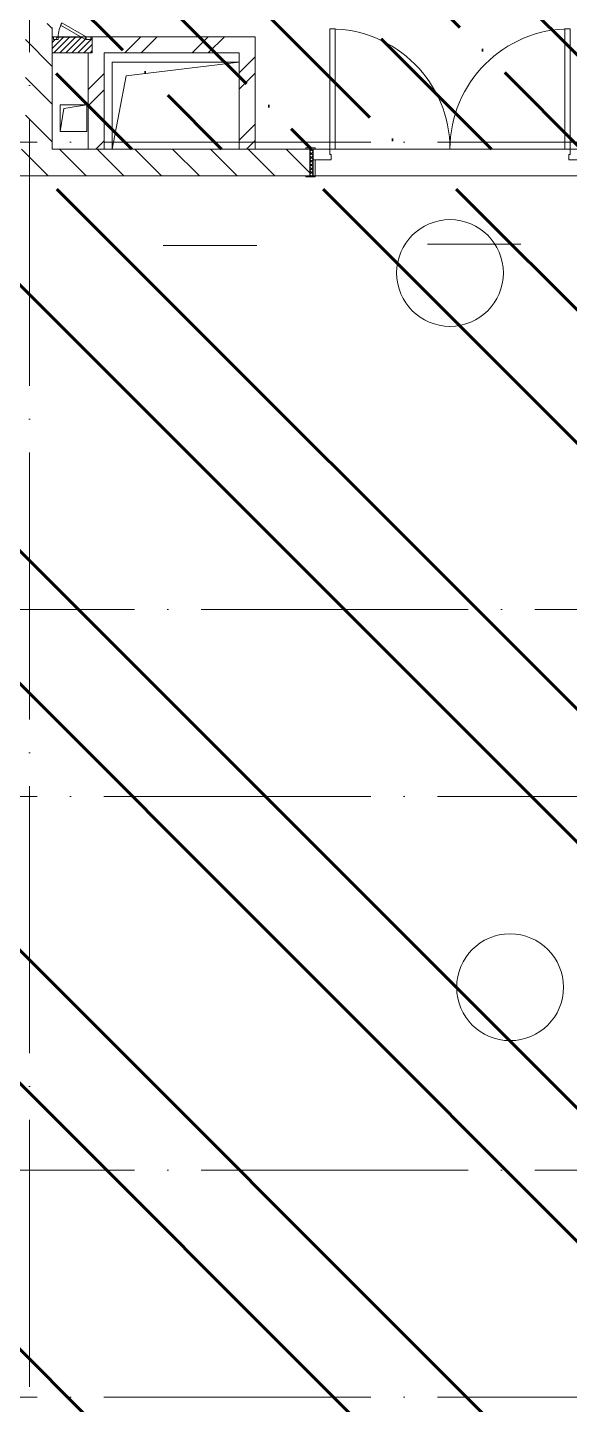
# Model space of a CAD drawing. Header units: millimetres. Extents: x -68946 to 288321, y -402657 to 324925.
# Drawn here: x 136938 to 140998, y -231986 to -221671 of the extents above; entities that cross this region are included whole.
import ezdxf

# ---------------------------------------------------------------- set-up
doc = ezdxf.new("R2010")
doc.units = ezdxf.units.MM
doc.linetypes.add('ADSK_Линия сетки', pattern=[2500, 2000, -250, 0, -250])
for name, color, linetype, lineweight in [('3.4) ПТ-1.2      4 вып', 1, 'Continuous', 60), ('3.4) ПТ-2.15    4 вып', 200, 'Continuous', 60), ('A-DETL-GENF-OTLN', 250, 'Continuous', 5), ('A-DOOR-____-IDEN', 31, 'Continuous', 9), ('A-DOOR-____-MCUT', 250, 'Continuous', 5), ('A-DOOR-____-OTLN', 250, 'Continuous', 5), ('A-DOOR-FRAM-MCUT', 31, 'Continuous', 5), ('A-DOOR-FRAM-OTLN', 31, 'Continuous', 5), ('A-FLOR-____-OTLN', 192, 'Continuous', 9), ('A-GENM-____-MCUT', 250, 'Continuous', 25), ('A-GENM-____-OTLN', 250, 'Continuous', 9), ('A-GLAZ-____-OTLN', 250, 'Continuous', 5), ('A-WALL-____-MCUT', 250, 'Continuous', 13), ('A-WALL-____-PATT', 250, 'Continuous', 13), ('I-WALL-____-OTLN', 250, 'Continuous', 9), ('S-COLS-____-IDEN', 171, 'Continuous', 9), ('S-GRID-____-OTLN', 250, 'Continuous', 9)]:
    doc.layers.add(name, color=color, linetype=linetype, lineweight=lineweight)
pattern_1 = [(135, (28052.9, -258555.93), (-141.42136, -141.42136), [])]
pattern_2 = [(45, (28052.9, -258555.93), (-251.4472, 251.4472), []), (45, (28052.9, -258174.93), (-251.4472, 251.4472), [])]

# ---------------------------------------------------------------- blocks, each defined once
blk = doc.blocks.new('Дверь_СКБ_2Ст_Внутренняя1 - Н_ВВ-5_2100x2600h_Фрамуга сверху-42108726-АР1_Маркировочный план 3 этажа секция 2_3')
at = {"layer": 'A-DOOR-____-OTLN'}
h = blk.add_hatch(dxfattribs=at)
h.set_pattern_fill('FP_5', color=256, style=0, pattern_type=2)
h.set_pattern_definition([(135, (1251.41, 164.685), (-14.1421, -14.1421), []), (225, (1251.41, 164.685), (14.1421, -14.1421), [])])
h.paths.add_polyline_path([(1037.5, -100), (1062.5, -100), (1062.5, 100), (1037.5, 100), (1037.5, 20)])
at = {"layer": 'A-DOOR-FRAM-OTLN'}
h = blk.add_hatch(dxfattribs=at)
h.set_pattern_fill('FP_6', color=256, style=0, pattern_type=2)
h.set_pattern_definition([(45, (-871.384, 164.685), (-14.1421, 14.1421), []), (135, (-871.384, 164.685), (-14.1421, -14.1421), [])])
h.paths.add_polyline_path([(-1037.5, -100), (-1012.5, -99.2), (-1012.5, 100), (-1037.5, 100), (-1037.5, -27.8)])
at = {"layer": 'A-DOOR-____-MCUT'}
for p, q in [((-887.5, 1000), (-887.5, 100)), ((-847.5, 1000), (-887.5, 1000)), ((-847.5, 100), (-847.5, 1000)), ((912.5, 1000), (872.5, 1000)), ((872.5, 1000), (872.5, 100)), ((912.5, 100), (912.5, 1000)), ((-887.5, 100), (-847.5, 100)), ((872.5, 100), (912.5, 100))]:
    blk.add_line(p, q, dxfattribs=at)
at = {"layer": 'A-DOOR-____-OTLN'}
for centre, start, end in [((-887.5, 100), 0, 90), ((912.5, 100), 90, 180)]:
    blk.add_arc(centre, 900, start, end, dxfattribs=at)
at = {"layer": 'A-DOOR-FRAM-MCUT'}
for p, q in [((-997.5, 108), (-1067.5, 108)), ((-1067.5, 108), (-1067.5, 100)), ((-997.5, 100), (-997.5, 108)), ((1092.5, 108), (1022.5, 108)), ((1022.5, 108), (1022.5, 100)), ((1092.5, 100), (1092.5, 108)), ((-1067.5, 100), (-997.5, 100)), ((-1012.5, 100), (-1037.5, 100)), ((-1037.5, 100), (-1037.5, -100)), ((-887.5, 100), (-1012.5, 100)), ((-1012.5, 100), (-1012.5, 20)), ((-1012.5, -100), (-1012.5, 100)), ((-997.5, 100), (-1012.5, 100)), ((-1012.5, 100), (-1012.5, 99)), ((-1012.5, 99), (-997.5, 99)), ((-1012.5, 20), (-877.5, 20)), ((-997.5, 20), (-1012.5, 20)), ((-1012.5, 20), (-1012.5, -100)), ((-997.5, 99), (-997.5, 100)), ((-997.5, -100), (-997.5, 20)), ((-887.5, 60), (-887.5, 100)), ((-877.5, 60), (-887.5, 60)), ((-877.5, 20), (-877.5, 60)), ((912.5, 60), (902.5, 60)), ((902.5, 60), (902.5, 20)), ((902.5, 20), (1037.5, 20)), ((912.5, 100), (912.5, 60)), ((1037.5, 100), (912.5, 100)), ((1037.5, 100), (1022.5, 100)), ((1022.5, 100), (1022.5, 99)), ((1022.5, 100), (1092.5, 100)), ((1022.5, 99), (1037.5, 99)), ((1037.5, 20), (1022.5, 20)), ((1022.5, 20), (1022.5, -100)), ((1037.5, 20), (1037.5, 100)), ((1062.5, 100), (1037.5, 100)), ((1037.5, 100), (1037.5, -100)), ((1037.5, 99), (1037.5, 100)), ((1037.5, -100), (1037.5, 20)), ((1062.5, -100), (1062.5, 100)), ((-997.5, -100), (-1067.5, -100)), ((-1067.5, -100), (-1067.5, -108)), ((-1037.5, -100), (-1012.5, -100)), ((-1012.5, -100), (-997.5, -100)), ((-997.5, -108), (-997.5, -100)), ((1022.5, -100), (1037.5, -100)), ((1092.5, -100), (1022.5, -100)), ((1022.5, -100), (1022.5, -108)), ((1037.5, -100), (1062.5, -100)), ((1092.5, -108), (1092.5, -100)), ((-1067.5, -108), (-997.5, -108)), ((1022.5, -108), (1092.5, -108))]:
    blk.add_line(p, q, dxfattribs=at)
blk = doc.blocks.new('_Wn_-As_OpeningMEP_floor__Rectangular - _Wn_-As_OpeningMEP_floor__Rectangular-32466825-АР1_Маркировочный план 3 этажа секция 2_3')
at = {"layer": 'A-DETL-GENF-OTLN', "lineweight": 5}
for p, q in [((-100, -50), (-73, 123)), ((-73, 123), (100, 150))]:
    blk.add_line(p, q, dxfattribs=at)
blk = doc.blocks.new('_Wn_-As_OpeningMEP_floor__Rectangular - _Wn_-As_OpeningMEP_floor__Rectangular-32466821-АР1_Маркировочный план 3 этажа секция 2_3')
at = {"layer": 'A-DETL-GENF-OTLN', "lineweight": 5}
for p, q in [((-372, 272), (475, 375)), ((-475, -275), (-372, 272))]:
    blk.add_line(p, q, dxfattribs=at)
blk = doc.blocks.new('АР_Люк - ЛРС_ВК_300х400_внутренний_RAL 9003-42752860-АР1_Маркировочный план 3 этажа секция 2_3')
at = {"layer": 'A-DOOR-____-OTLN'}
h = blk.add_hatch(dxfattribs=at)
h.set_pattern_fill('FP_144', color=256, style=0, pattern_type=2)
h.set_pattern_definition([(45, (125, 0), (-22.6274, 22.6274), [])])
h.paths.add_polyline_path([(245, -60), (275, -60), (275, 60), (265, 60), (265, 40), (230, 40), (230, 60), (220, 43), (190, 60), (20, 60), (20, 57), (-15, 57), (-15, 60), (-25, 60), (-25, -60), (230, -60)])
h.paths.add_polyline_path([(-15, 40), (-15, 56), (20, 40)])
at = {"layer": 'A-DETL-GENF-OTLN', "lineweight": 5}
for p, q in [((275, 60), (-25, 60)), ((-25, 60), (-25, -60)), ((275, -60), (275, 60)), ((-25, -60), (275, -60))]:
    blk.add_line(p, q, dxfattribs=at)
at = {"layer": 'A-DOOR-____-MCUT', "lineweight": 5}
for p, q in [((48, 165), (38, 148)), ((38, 148), (220, 43)), ((230, 60), (48, 165)), ((20, 60), (-15, 60)), ((-15, 60), (-15, 40)), ((-15, 40), (20, 40)), ((20, 40), (20, 60)), ((220, 43), (230, 60)), ((265, 60), (230, 60)), ((230, 60), (230, 40)), ((230, 40), (265, 40)), ((265, 40), (265, 60))]:
    blk.add_line(p, q, dxfattribs=at)
blk.add_arc((230, 60), 210, 150, 180, dxfattribs=at)
at = {"layer": 'A-DOOR-____-OTLN'}
blk.add_line((230, 60), (48, 165), dxfattribs=at)
blk = doc.blocks.new('ASML_АР_Отделка Люка - ВО Отделка люков_Грунтовка 0_Шпатлевка 0_Окраска 0_0-42467640-АР1_Маркировочный план 3 этажа секция 2_3')
at = {"layer": 'A-GENM-____-MCUT', "lineweight": 5}
for p, q in [((-140, 3), (-150, 3)), ((-150, 3), (-150, 0)), ((65, 3), (-105, 3)), ((150, 3), (140, 3)), ((150, 0), (150, 3)), ((-150, 0), (-140, 0)), ((-105, 0), (70, 0)), ((103, 0), (105, 0)), ((140, 0), (150, 0))]:
    blk.add_line(p, q, dxfattribs=at)
blk = doc.blocks.new('ADSK_Марка_Дверь - Типоразмер_ADSK_Марка-30565456-АР1_Маркировочный план 3 этажа секция 2_3')
at = {"layer": 'A-DOOR-____-IDEN'}
blk.add_circle((0, 0), 4, dxfattribs=at)
blk = doc.blocks.new('ADSK_Марка_НесущаяКолонна - Экземлпляр_ADSK_Марка-38501749-АР2_План фахверков внутренних ограждающих конструкций на отм_ _8_400_ Секция 2_ 3')
at = {"layer": 'S-COLS-____-IDEN'}
blk.add_line((-3.5, 0), (3.5, 0), dxfattribs=at)

msp = doc.modelspace()

# ---------------------------------------------------------------- hatches: boundary and pattern name
at = {"layer": '3.4) ПТ-1.2      4 вып'}
h = msp.add_hatch(dxfattribs=at)
h.set_pattern_fill('ANSI32', color=256, scale=222, angle=90)
h.paths.add_polyline_path([(141452.9057, -222880.9286), (132952.9057, -222880.9286), (132952.9057, -239330.9286), (141452.9057, -239330.9286)])
at = {"layer": '3.4) ПТ-2.15    4 вып'}
h = msp.add_hatch(dxfattribs=at)
h.set_pattern_fill('ANSI36', color=256, scale=150, angle=90)
h.paths.add_polyline_path([(146752.9057, -213230.9286), (164552.8838, -213230.9286), (164552.8838, -209505.928), (160552.9067, -209505.928), (160552.9067, -206105.926), (157422.885, -206105.926), (157422.885, -209505.928), (137152.9516, -209505.928), (137152.9516, -213230.9286), (137152.9057, -222580.9286), (146752.9057, -222580.9286)])
at = {"layer": 'A-WALL-____-PATT', "lineweight": 15}
h = msp.add_hatch(dxfattribs=at)
h.set_pattern_fill('FP_1', color=256, style=0, pattern_type=2)
h.set_pattern_definition(pattern_1)
h.paths.add_polyline_path([(137122.9066, -222580.9286), (137122.9066, -221640.9286), (136922.9066, -221640.9286), (136922.9066, -222580.9286), (137072.9516, -222580.9286)])
h.paths.add_polyline_path([(137122.9066, -218940.9286), (137122.9066, -218780.9286), (136922.9066, -218780.9286), (136922.9066, -218940.9286), (137032.1654, -218940.9286)])
h = msp.add_hatch(dxfattribs=at)
h.set_pattern_fill('FP_2', color=256, style=0, pattern_type=2)
h.set_pattern_definition(pattern_2)
h.paths.add_polyline_path([(138592.3301, -221860.9286), (138642.9063, -221860.9286), (138642.9063, -221740.9286), (137422.9516, -221740.9286), (137422.9516, -221860.9286), (138522.9063, -221860.9286)])
h = msp.add_hatch(dxfattribs=at)
h.set_pattern_fill('FP_2', color=256, style=0, pattern_type=2)
h.set_pattern_definition(pattern_2)
h.paths.add_polyline_path([(137392.9066, -222580.9286), (137512.9066, -222580.9286), (137512.9066, -221860.9286), (137392.9066, -221860.9286), (137392.9066, -222555.9951)])
h = msp.add_hatch(dxfattribs=at)
h.set_pattern_fill('FP_2', color=256, style=0, pattern_type=2)
h.set_pattern_definition(pattern_2)
h.paths.add_polyline_path([(138642.9063, -222580.9286), (138642.9063, -221860.9286), (138522.9063, -221860.9286), (138522.9063, -222580.9286)])
h = msp.add_hatch(dxfattribs=at)
h.set_pattern_fill('FP_1', color=256, style=0, pattern_type=2)
h.set_pattern_definition(pattern_1)
h.paths.add_polyline_path([(133152.8838, -222780.9286), (138877.9057, -222780.9286), (138877.9057, -222580.9286), (133152.8838, -222580.9286), (133152.8838, -222675.0152)])
h = msp.add_hatch(dxfattribs=at)
h.set_pattern_fill('FP_1', color=256, style=0, pattern_type=2)
h.set_pattern_definition(pattern_1)
h.paths.add_polyline_path([(141452.9057, -222780.9286), (141452.9057, -222580.9286), (141152.9063, -222580.9286), (141152.9063, -222780.9286), (141182.9063, -222780.9286)])
h.paths.add_polyline_path([(139047.8269, -222780.9286), (139052.9063, -222780.9286), (139052.9063, -222580.9286), (138877.9057, -222580.9286), (138877.9057, -222780.9286), (139022.9063, -222780.9286)])

# ---------------------------------------------------------------- linework, layer by layer
at = {"layer": 'A-FLOR-____-OTLN', "lineweight": 5}
for p, q in [((137572.9063, -222580.9286), (137572.9063, -221930.9286)), ((137572.9063, -221930.9286), (138522.9063, -221930.9286)), ((137182.9516, -222450.9877), (137182.9516, -222250.9877)), ((137182.9516, -222250.9877), (137382.9516, -222250.9877)), ((137382.9516, -222250.9877), (137382.9516, -222450.9877)), ((137382.9516, -222450.9877), (137182.9516, -222450.9877))]:
    msp.add_line(p, q, dxfattribs=at)
at = {"layer": 'A-WALL-____-MCUT', "color": 7, "lineweight": 15}
for p, q in [((137122.9066, -221740.9286), (137122.9066, -221670.9286)), ((138642.9063, -221740.9286), (137422.9516, -221740.9286)), ((138642.9063, -222580.9286), (138642.9063, -221740.9286)), ((137122.9066, -222580.9286), (137122.9066, -221860.9286)), ((137122.9516, -221860.9286), (137392.9066, -221860.9286)), ((137392.9066, -221860.9286), (137392.9066, -222580.9286)), ((137512.9066, -221860.9286), (138522.9063, -221860.9286)), ((137512.9066, -222580.9286), (137512.9066, -221860.9286)), ((138522.9063, -221860.9286), (138522.9063, -222580.9286)), ((138522.9063, -222580.9286), (137122.9066, -222580.9286)), ((139022.9063, -222580.9286), (138642.9063, -222580.9286)), ((133152.8838, -222780.9286), (139022.9063, -222780.9286))]:
    msp.add_line(p, q, dxfattribs=at)
at = {"layer": 'A-WALL-____-MCUT', "lineweight": 15}
for p, q in [((137122.9066, -221743.9286), (137122.9066, -221860.9286)), ((138522.9063, -222580.9286), (138642.9063, -222580.9286))]:
    msp.add_line(p, q, dxfattribs=at)
at = {"layer": 'I-WALL-____-OTLN', "lineweight": 15}
for p, q in [((139242.9063, -222580.9286), (140962.9063, -222580.9286)), ((141112.9063, -222780.9286), (139092.9063, -222780.9286))]:
    msp.add_line(p, q, dxfattribs=at)
at = {"layer": 'S-GRID-____-OTLN', "linetype": 'ADSK_Линия сетки'}
for p, q in [((136952.9057, -197353.9241), (136952.9057, -262294.7685)), ((184510.8783, -222530.9286), (127372.9057, -222530.9286)), ((93236.8325, -222780.9286), (181888.5828, -222780.9286)), ((93236.8325, -226030.9286), (181748.3453, -226030.9286)), ((184510.8783, -227430.9286), (127372.9057, -227430.9286)), ((93236.8325, -230230.9286), (181748.3453, -230230.9286)), ((184510.8783, -231930.9286), (127372.9057, -231930.9286))]:
    msp.add_line(p, q, dxfattribs=at)

# ---------------------------------------------------------------- block references
at = {"layer": 'A-DOOR-____-IDEN', "xscale": 99.99999999999993, "yscale": 99.99999999999993, "zscale": 99.99999999999993}
for p in [(140102.9063, -223509.8021), (140552.9057, -228860.8818)]:
    msp.add_blockref('ADSK_Марка_Дверь - Типоразмер_ADSK_Марка-30565456-АР1_Маркировочный план 3 этажа секция 2_3', p, dxfattribs=at)
at = {"layer": 'A-DOOR-____-OTLN'}
for name, p in [('АР_Люк - ЛРС_ВК_300х400_внутренний_RAL 9003-42752860-АР1_Маркировочный план 3 этажа секция 2_3', (137147.9516, -221800.9286)), ('Дверь_СКБ_2Ст_Внутренняя1 - Н_ВВ-5_2100x2600h_Фрамуга сверху-42108726-АР1_Маркировочный план 3 этажа секция 2_3', (140090.4063, -222680.9286))]:
    msp.add_blockref(name, p, dxfattribs=at)
at = {"layer": 'A-GENM-____-OTLN', "lineweight": 5}
msp.add_blockref('ASML_АР_Отделка Люка - ВО Отделка люков_Грунтовка 0_Шпатлевка 0_Окраска 0_0-42467640-АР1_Маркировочный план 3 этажа секция 2_3', (137272.9516, -221743.9286), dxfattribs=at)
at = {"layer": 'A-GLAZ-____-OTLN'}
for name, p in [('_Wn_-As_OpeningMEP_floor__Rectangular - _Wn_-As_OpeningMEP_floor__Rectangular-32466821-АР1_Маркировочный план 3 этажа секция 2_3', (138047.9063, -222305.9286)), ('_Wn_-As_OpeningMEP_floor__Rectangular - _Wn_-As_OpeningMEP_floor__Rectangular-32466825-АР1_Маркировочный план 3 этажа секция 2_3', (137282.9516, -222400.9877))]:
    msp.add_blockref(name, p, dxfattribs=at)
at = {"layer": 'S-COLS-____-IDEN', "xscale": 99.99999999999993, "yscale": 99.99999999999993, "zscale": 99.99999999999993}
for p in [(138304.5819, -223304.2694), (140284.3766, -223294.5406)]:
    msp.add_blockref('ADSK_Марка_НесущаяКолонна - Экземлпляр_ADSK_Марка-38501749-АР2_План фахверков внутренних ограждающих конструкций на отм_ _8_400_ Секция 2_ 3', p, dxfattribs=at)

doc.saveas('drawing.dxf')
